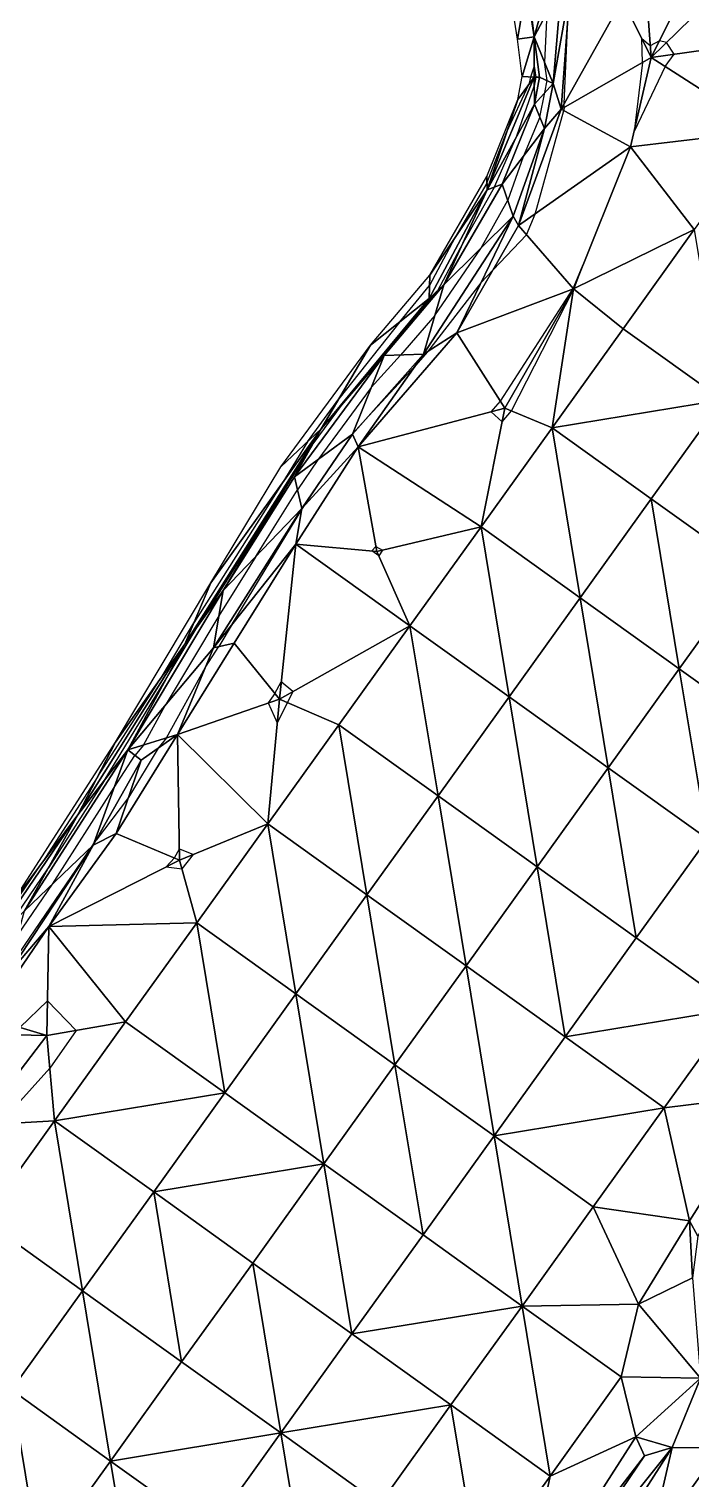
# Model space of a CAD drawing. Extents: x 452550 to 453808, y 451368 to 453069.
# Drawn here: x 452832 to 452886.2, y 452644.5 to 452763.5 of the extents above; entities that cross this region are included whole.
import ezdxf

# ---------------------------------------------------------------- set-up
doc = ezdxf.new("R2010")
doc.units = 0
doc.header["$LTSCALE"] = 0.35
doc.header["$MEASUREMENT"] = 0
doc.linetypes.add('DASHED', pattern=[5442.857143, 3628.571429, -1814.285714])
doc.layers.add('Default', color=42, linetype='Continuous', lineweight=25)
doc.layers.add('FPS_Contours-Minor', color=40, linetype='DASHED', lineweight=25)

msp = doc.modelspace()

# ---------------------------------------------------------------- linework, layer by layer
at = {"layer": 'Default', "color": 8, "linetype": 'Continuous', "lineweight": 25}
for points in [[(452888.27, 452771.8, 14.12), (452882.98, 452761.18, 14.56), (452882.54, 452767.16, 14.2)], [(452888.27, 452771.8, 14.12), (452892.84, 452770.83, 14.12), (452882.98, 452761.18, 14.56)], [(452892.84, 452770.83, 14.12), (452898.18, 452763.29, 14.11), (452882.98, 452761.18, 14.56)], [(452872.02, 452762.68, 13.12), (452871.34, 452767.01, 13.13), (452872.77, 452766.97, 13.13)], [(452873.4, 452762.87, 13.12), (452872.02, 452762.68, 13.12), (452872.77, 452766.97, 13.13)], [(452872.94, 452766.74, 13.5), (452873.4, 452762.87, 13.12), (452872.77, 452766.97, 13.13)], [(452873.4, 452762.87, 13.12), (452872.94, 452766.74, 13.5), (452874.4, 452766.54, 14.03)], [(452873.4, 452762.87, 13.12), (452875.63, 452767.13, 13.96), (452874.94, 452759.04, 13.82)], [(452873.4, 452762.87, 13.12), (452874.4, 452766.54, 14.03), (452875.63, 452767.13, 13.96)], [(452875.63, 452767.13, 13.96), (452876.33, 452766.95, 14.01), (452874.94, 452759.04, 13.82)], [(452875.61, 452756.94, 13.98), (452874.94, 452759.04, 13.82), (452876.33, 452766.95, 14.01)], [(452875.61, 452756.94, 13.98), (452876.33, 452766.95, 14.01), (452880.62, 452765.92, 14.38)], [(452882.98, 452761.18, 14.56), (452880.62, 452765.92, 14.38), (452882.54, 452767.16, 14.2)], [(452880.62, 452765.92, 14.38), (452882.98, 452761.18, 14.56), (452875.61, 452756.94, 13.98)], [(452898.18, 452763.29, 14.11), (452892.35, 452755.16, 14.1), (452882.98, 452761.18, 14.56)], [(452873.4, 452762.87, 13.12), (452872.41, 452759.6, 13.1), (452872.02, 452762.68, 13.12)], [(452873.4, 452762.87, 13.12), (452873.38, 452759.54, 12.96), (452872.41, 452759.6, 13.1)], [(452873.4, 452762.87, 13.12), (452873.82, 452759.55, 13.1), (452873.38, 452759.54, 12.96)], [(452874.94, 452759.04, 13.82), (452873.82, 452759.55, 13.1), (452873.4, 452762.87, 13.12)], [(452882.98, 452761.18, 14.56), (452881.29, 452753.83, 14.49), (452875.61, 452756.94, 13.98)], [(452892.35, 452755.16, 14.1), (452881.29, 452753.83, 14.49), (452882.98, 452761.18, 14.56)], [(452869.53, 452750.31, 12.85), (452872.06, 452757.73, 13.09), (452873.38, 452759.54, 12.96)], [(452873.41, 452757.33, 13.09), (452869.53, 452750.31, 12.85), (452873.38, 452759.54, 12.96)], [(452873.38, 452759.54, 12.96), (452872.06, 452757.73, 13.09), (452872.41, 452759.6, 13.1)], [(452873.82, 452759.55, 13.1), (452873.41, 452757.33, 13.09), (452873.38, 452759.54, 12.96)], [(452874.94, 452759.04, 13.82), (452873.41, 452757.33, 13.09), (452873.82, 452759.55, 13.1)], [(452873.41, 452757.33, 13.09), (452874.94, 452759.04, 13.82), (452874.24, 452755.33, 13.86)], [(452874.94, 452759.04, 13.82), (452875.61, 452756.94, 13.98), (452874.24, 452755.33, 13.86)], [(452869.53, 452750.31, 12.85), (452869.51, 452751.39, 13.15), (452872.06, 452757.73, 13.09)], [(452873.41, 452757.33, 13.09), (452870.78, 452750.78, 13.15), (452869.53, 452750.31, 12.85)], [(452874.24, 452755.33, 13.86), (452870.78, 452750.78, 13.15), (452873.41, 452757.33, 13.09)], [(452872.1, 452747.37, 13.91), (452874.24, 452755.33, 13.86), (452875.61, 452756.94, 13.98)], [(452881.29, 452753.83, 14.49), (452872.1, 452747.37, 13.91), (452875.61, 452756.94, 13.98)], [(452874.24, 452755.33, 13.86), (452871.68, 452748.16, 13.84), (452870.78, 452750.78, 13.15)], [(452874.24, 452755.33, 13.86), (452872.1, 452747.37, 13.91), (452871.68, 452748.16, 13.84)], [(452892.35, 452755.16, 14.1), (452886.52, 452747.04, 14.12), (452881.29, 452753.83, 14.49)], [(452881.29, 452753.83, 14.49), (452876.61, 452742.19, 14.5), (452872.1, 452747.37, 13.91)], [(452886.52, 452747.04, 14.12), (452876.61, 452742.19, 14.5), (452881.29, 452753.83, 14.49)], [(452869.53, 452750.31, 12.85), (452864.84, 452743.31, 13.12), (452869.51, 452751.39, 13.15)], [(452865.99, 452742.5, 13.12), (452864.78, 452741.38, 12.85), (452869.53, 452750.31, 12.85)], [(452864.78, 452741.38, 12.85), (452864.84, 452743.31, 13.12), (452869.53, 452750.31, 12.85)], [(452865.99, 452742.5, 13.12), (452869.53, 452750.31, 12.85), (452870.78, 452750.78, 13.15)], [(452871.68, 452748.16, 13.84), (452865.99, 452742.5, 13.12), (452870.78, 452750.78, 13.15)], [(452865.99, 452742.5, 13.12), (452871.68, 452748.16, 13.84), (452864.32, 452736.81, 13.98)], [(452871.68, 452748.16, 13.84), (452867.04, 452738.56, 14.12), (452864.32, 452736.81, 13.98)], [(452871.68, 452748.16, 13.84), (452872.1, 452747.37, 13.91), (452867.04, 452738.56, 14.12)], [(452876.61, 452742.19, 14.5), (452867.04, 452738.56, 14.12), (452872.1, 452747.37, 13.91)], [(452886.52, 452747.04, 14.12), (452880.69, 452738.91, 14.21), (452876.61, 452742.19, 14.5)], [(452888.82, 452733.08, 14.11), (452880.69, 452738.91, 14.21), (452886.52, 452747.04, 14.12)], [(452864.78, 452741.38, 12.85), (452859.98, 452737.57, 13.15), (452864.84, 452743.31, 13.12)], [(452864.32, 452736.81, 13.98), (452861.08, 452736.7, 13.15), (452865.99, 452742.5, 13.12)], [(452861.08, 452736.7, 13.15), (452864.78, 452741.38, 12.85), (452865.99, 452742.5, 13.12)], [(452876.61, 452742.19, 14.5), (452870.99, 452732.4, 14.54), (452867.04, 452738.56, 14.12)], [(452874.87, 452730.78, 14.26), (452870.99, 452732.4, 14.54), (452876.61, 452742.19, 14.5)], [(452880.69, 452738.91, 14.21), (452874.87, 452730.78, 14.26), (452876.61, 452742.19, 14.5)], [(452855.92, 452730.7, 12.91), (452859.98, 452737.57, 13.15), (452864.78, 452741.38, 12.85)], [(452861.08, 452736.7, 13.15), (452855.92, 452730.7, 12.91), (452864.78, 452741.38, 12.85)], [(452858.95, 452729.23, 14.12), (452864.32, 452736.81, 13.98), (452867.04, 452738.56, 14.12)], [(452870.99, 452732.4, 14.54), (452858.95, 452729.23, 14.12), (452867.04, 452738.56, 14.12)], [(452888.82, 452733.08, 14.11), (452874.87, 452730.78, 14.26), (452880.69, 452738.91, 14.21)], [(452855.92, 452730.7, 12.91), (452852.62, 452727.58, 13.16), (452859.98, 452737.57, 13.15)], [(452853.75, 452726.75, 13.16), (452855.92, 452730.7, 12.91), (452861.08, 452736.7, 13.15)], [(452858.51, 452730.27, 14.01), (452853.75, 452726.75, 13.16), (452861.08, 452736.7, 13.15)], [(452864.32, 452736.81, 13.98), (452858.51, 452730.27, 14.01), (452861.08, 452736.7, 13.15)], [(452864.32, 452736.81, 13.98), (452858.95, 452729.23, 14.12), (452858.51, 452730.27, 14.01)], [(452870.99, 452732.4, 14.54), (452869.04, 452722.66, 14.2), (452858.95, 452729.23, 14.12)], [(452874.87, 452730.78, 14.26), (452869.04, 452722.66, 14.2), (452870.99, 452732.4, 14.54)], [(452882.99, 452724.96, 14.14), (452874.87, 452730.78, 14.26), (452888.82, 452733.08, 14.11)], [(452891.12, 452719.13, 14.15), (452882.99, 452724.96, 14.14), (452888.82, 452733.08, 14.11)], [(452844.76, 452713.02, 12.92), (452846.87, 452718.06, 13.15), (452855.92, 452730.7, 12.91)], [(452847.9, 452717.44, 13.15), (452844.76, 452713.02, 12.92), (452855.92, 452730.7, 12.91)], [(452846.87, 452718.06, 13.15), (452852.62, 452727.58, 13.16), (452855.92, 452730.7, 12.91)], [(452855.92, 452730.7, 12.91), (452853.75, 452726.75, 13.16), (452847.9, 452717.44, 13.15)], [(452853.75, 452726.75, 13.16), (452858.51, 452730.27, 14.01), (452854.34, 452724.15, 13.99)], [(452858.51, 452730.27, 14.01), (452858.95, 452729.23, 14.12), (452854.34, 452724.15, 13.99)], [(452877.16, 452716.83, 14.11), (452869.04, 452722.66, 14.2), (452874.87, 452730.78, 14.26)], [(452882.99, 452724.96, 14.14), (452877.16, 452716.83, 14.11), (452874.87, 452730.78, 14.26)], [(452860.49, 452720.64, 14.52), (452853.86, 452721.22, 14.23), (452858.95, 452729.23, 14.12)], [(452853.86, 452721.22, 14.23), (452854.34, 452724.15, 13.99), (452858.95, 452729.23, 14.12)], [(452869.04, 452722.66, 14.2), (452860.49, 452720.64, 14.52), (452858.95, 452729.23, 14.12)], [(452854.34, 452724.15, 13.99), (452847.9, 452717.44, 13.15), (452853.75, 452726.75, 13.16)], [(452885.29, 452711, 14.15), (452877.16, 452716.83, 14.11), (452882.99, 452724.96, 14.14)], [(452891.12, 452719.13, 14.15), (452885.29, 452711, 14.15), (452882.99, 452724.96, 14.14)], [(452854.34, 452724.15, 13.99), (452853.86, 452721.22, 14.23), (452847.11, 452712.73, 13.93)], [(452847.9, 452717.44, 13.15), (452854.34, 452724.15, 13.99), (452847.11, 452712.73, 13.93)], [(452869.04, 452722.66, 14.2), (452863.21, 452714.53, 14.21), (452860.49, 452720.64, 14.52)], [(452871.34, 452708.7, 14.11), (452863.21, 452714.53, 14.21), (452869.04, 452722.66, 14.2)], [(452877.16, 452716.83, 14.11), (452871.34, 452708.7, 14.11), (452869.04, 452722.66, 14.2)], [(452853.86, 452721.22, 14.23), (452848.79, 452713.11, 14.2), (452847.11, 452712.73, 13.93)], [(452852.5, 452708.52, 14.53), (452848.79, 452713.11, 14.2), (452853.86, 452721.22, 14.23)], [(452863.21, 452714.53, 14.21), (452852.5, 452708.52, 14.53), (452853.86, 452721.22, 14.23)], [(452860.49, 452720.64, 14.52), (452863.21, 452714.53, 14.21), (452853.86, 452721.22, 14.23)], [(452893.42, 452705.17, 14.16), (452885.29, 452711, 14.15), (452891.12, 452719.13, 14.15)], [(452844.76, 452713.02, 12.92), (452839.06, 452704.98, 13.17), (452846.87, 452718.06, 13.15)], [(452840.08, 452704.35, 13.17), (452844.76, 452713.02, 12.92), (452847.9, 452717.44, 13.15)], [(452847.11, 452712.73, 13.93), (452840.08, 452704.35, 13.17), (452847.9, 452717.44, 13.15)], [(452879.46, 452702.88, 14.15), (452871.34, 452708.7, 14.11), (452877.16, 452716.83, 14.11)], [(452885.29, 452711, 14.15), (452879.46, 452702.88, 14.15), (452877.16, 452716.83, 14.11)], [(452863.21, 452714.53, 14.21), (452857.38, 452706.41, 14.29), (452852.5, 452708.52, 14.53)], [(452865.51, 452700.58, 14.12), (452857.38, 452706.41, 14.29), (452863.21, 452714.53, 14.21)], [(452871.34, 452708.7, 14.11), (452865.51, 452700.58, 14.12), (452863.21, 452714.53, 14.21)], [(452852.5, 452708.52, 14.53), (452844.14, 452705.62, 14.23), (452848.79, 452713.11, 14.2)], [(452844.14, 452705.62, 14.23), (452847.11, 452712.73, 13.93), (452848.79, 452713.11, 14.2)], [(452835.99, 452699.01, 12.81), (452839.06, 452704.98, 13.17), (452844.76, 452713.02, 12.92)], [(452840.08, 452704.35, 13.17), (452835.99, 452699.01, 12.81), (452844.76, 452713.02, 12.92)], [(452847.11, 452712.73, 13.93), (452844.14, 452705.62, 14.23), (452840.08, 452704.35, 13.17)], [(452887.59, 452697.05, 14.15), (452879.46, 452702.88, 14.15), (452885.29, 452711, 14.15)], [(452893.42, 452705.17, 14.16), (452887.59, 452697.05, 14.15), (452885.29, 452711, 14.15)], [(452852.5, 452708.52, 14.53), (452851.55, 452698.28, 14.36), (452844.14, 452705.62, 14.23)], [(452857.38, 452706.41, 14.29), (452851.55, 452698.28, 14.36), (452852.5, 452708.52, 14.53)], [(452873.63, 452694.75, 14.15), (452865.51, 452700.58, 14.12), (452871.34, 452708.7, 14.11)], [(452879.46, 452702.88, 14.15), (452873.63, 452694.75, 14.15), (452871.34, 452708.7, 14.11)], [(452859.68, 452692.45, 14.14), (452851.55, 452698.28, 14.36), (452857.38, 452706.41, 14.29)], [(452865.51, 452700.58, 14.12), (452859.68, 452692.45, 14.14), (452857.38, 452706.41, 14.29)], [(452835.99, 452699.01, 12.81), (452830.62, 452691.82, 13.15), (452839.06, 452704.98, 13.17)], [(452844.32, 452695.31, 14.53), (452839.13, 452697.5, 14.2), (452844.14, 452705.62, 14.23)], [(452839.13, 452697.5, 14.2), (452841.17, 452703.51, 13.79), (452844.14, 452705.62, 14.23)], [(452844.14, 452705.62, 14.23), (452841.17, 452703.51, 13.79), (452840.08, 452704.35, 13.17)], [(452851.55, 452698.28, 14.36), (452844.32, 452695.31, 14.53), (452844.14, 452705.62, 14.23)], [(452831.61, 452691.13, 13.15), (452835.99, 452699.01, 12.81), (452840.08, 452704.35, 13.17)], [(452837.24, 452696.54, 14.01), (452831.61, 452691.13, 13.15), (452840.08, 452704.35, 13.17)], [(452840.08, 452704.35, 13.17), (452841.17, 452703.51, 13.79), (452837.24, 452696.54, 14.01)], [(452841.17, 452703.51, 13.79), (452839.13, 452697.5, 14.2), (452837.24, 452696.54, 14.01)], [(452881.76, 452688.92, 14.17), (452873.63, 452694.75, 14.15), (452879.46, 452702.88, 14.15)], [(452887.59, 452697.05, 14.15), (452881.76, 452688.92, 14.17), (452879.46, 452702.88, 14.15)], [(452867.81, 452686.62, 14.15), (452859.68, 452692.45, 14.14), (452865.51, 452700.58, 14.12)], [(452873.63, 452694.75, 14.15), (452867.81, 452686.62, 14.15), (452865.51, 452700.58, 14.12)], [(452828.79, 452688.46, 12.8), (452830.62, 452691.82, 13.15), (452835.99, 452699.01, 12.81)], [(452831.61, 452691.13, 13.15), (452828.79, 452688.46, 12.8), (452835.99, 452699.01, 12.81)], [(452851.55, 452698.28, 14.36), (452845.73, 452690.15, 14.34), (452844.32, 452695.31, 14.53)], [(452853.85, 452684.32, 14.18), (452845.73, 452690.15, 14.34), (452851.55, 452698.28, 14.36)], [(452859.68, 452692.45, 14.14), (452853.85, 452684.32, 14.18), (452851.55, 452698.28, 14.36)], [(452837.24, 452696.54, 14.01), (452833.61, 452689.86, 14.27), (452830.15, 452685.81, 14.11)], [(452831.61, 452691.13, 13.15), (452837.24, 452696.54, 14.01), (452830.15, 452685.81, 14.11)], [(452844.32, 452695.31, 14.53), (452833.61, 452689.86, 14.27), (452839.13, 452697.5, 14.2)], [(452833.61, 452689.86, 14.27), (452837.24, 452696.54, 14.01), (452839.13, 452697.5, 14.2)], [(452889.89, 452683.09, 14.14), (452881.76, 452688.92, 14.17), (452887.59, 452697.05, 14.15)], [(452844.32, 452695.31, 14.53), (452845.73, 452690.15, 14.34), (452833.61, 452689.86, 14.27)], [(452875.93, 452680.8, 14.18), (452867.81, 452686.62, 14.15), (452873.63, 452694.75, 14.15)], [(452881.76, 452688.92, 14.17), (452875.93, 452680.8, 14.18), (452873.63, 452694.75, 14.15)], [(452861.98, 452678.5, 14.18), (452853.85, 452684.32, 14.18), (452859.68, 452692.45, 14.14)], [(452867.81, 452686.62, 14.15), (452861.98, 452678.5, 14.18), (452859.68, 452692.45, 14.14)], [(452833.43, 452680.92, 14.61), (452828.48, 452682.38, 14.37), (452833.61, 452689.86, 14.27)], [(452828.48, 452682.38, 14.37), (452830.15, 452685.81, 14.11), (452833.61, 452689.86, 14.27)], [(452839.9, 452682.03, 14.32), (452833.43, 452680.92, 14.61), (452833.61, 452689.86, 14.27)], [(452845.73, 452690.15, 14.34), (452839.9, 452682.03, 14.32), (452833.61, 452689.86, 14.27)], [(452848.02, 452676.2, 14.2), (452839.9, 452682.03, 14.32), (452845.73, 452690.15, 14.34)], [(452853.85, 452684.32, 14.18), (452848.02, 452676.2, 14.2), (452845.73, 452690.15, 14.34)], [(452889.89, 452683.09, 14.14), (452875.93, 452680.8, 14.18), (452881.76, 452688.92, 14.17)], [(452870.1, 452672.67, 14.18), (452861.98, 452678.5, 14.18), (452867.81, 452686.62, 14.15)], [(452875.93, 452680.8, 14.18), (452870.1, 452672.67, 14.18), (452867.81, 452686.62, 14.15)], [(452856.15, 452670.37, 14.21), (452848.02, 452676.2, 14.2), (452853.85, 452684.32, 14.18)], [(452861.98, 452678.5, 14.18), (452856.15, 452670.37, 14.21), (452853.85, 452684.32, 14.18)], [(452828.48, 452682.38, 14.37), (452833.43, 452680.92, 14.61), (452828.25, 452681.03, 14.41)], [(452884.06, 452674.97, 14.18), (452875.93, 452680.8, 14.18), (452889.89, 452683.09, 14.14)], [(452884.06, 452674.97, 14.18), (452889.89, 452683.09, 14.14), (452892.68, 452676.03, 14.17)], [(452833.43, 452680.92, 14.61), (452827.82, 452673.55, 14.57), (452828.25, 452681.03, 14.41)], [(452833.43, 452680.92, 14.61), (452834.07, 452673.9, 14.33), (452827.82, 452673.55, 14.57)], [(452839.9, 452682.03, 14.32), (452834.07, 452673.9, 14.33), (452833.43, 452680.92, 14.61)], [(452848.02, 452676.2, 14.2), (452834.07, 452673.9, 14.33), (452839.9, 452682.03, 14.32)], [(452884.06, 452674.97, 14.18), (452870.1, 452672.67, 14.18), (452875.93, 452680.8, 14.18)], [(452864.28, 452664.54, 14.2), (452856.15, 452670.37, 14.21), (452861.98, 452678.5, 14.18)], [(452870.1, 452672.67, 14.18), (452864.28, 452664.54, 14.2), (452861.98, 452678.5, 14.18)], [(452842.2, 452668.07, 14.2), (452834.07, 452673.9, 14.33), (452848.02, 452676.2, 14.2)], [(452856.15, 452670.37, 14.21), (452842.2, 452668.07, 14.2), (452848.02, 452676.2, 14.2)], [(452878.23, 452666.84, 14.18), (452870.1, 452672.67, 14.18), (452884.06, 452674.97, 14.18)], [(452878.23, 452666.84, 14.18), (452884.06, 452674.97, 14.18), (452886.14, 452665.7, 14.17)], [(452886.14, 452665.7, 14.17), (452884.06, 452674.97, 14.18), (452892.68, 452676.03, 14.17)], [(452886.82, 452664.43, 14.21), (452886.14, 452665.7, 14.17), (452892.68, 452676.03, 14.17)], [(452834.07, 452673.9, 14.33), (452828.24, 452665.77, 14.32), (452827.82, 452673.55, 14.57)], [(452836.37, 452659.95, 14.23), (452828.24, 452665.77, 14.32), (452834.07, 452673.9, 14.33)], [(452842.2, 452668.07, 14.2), (452836.37, 452659.95, 14.23), (452834.07, 452673.9, 14.33)], [(452872.4, 452658.71, 14.21), (452864.28, 452664.54, 14.2), (452870.1, 452672.67, 14.18)], [(452878.23, 452666.84, 14.18), (452872.4, 452658.71, 14.21), (452870.1, 452672.67, 14.18)], [(452850.32, 452662.24, 14.22), (452842.2, 452668.07, 14.2), (452856.15, 452670.37, 14.21)], [(452858.45, 452656.42, 14.21), (452850.32, 452662.24, 14.22), (452856.15, 452670.37, 14.21)], [(452864.28, 452664.54, 14.2), (452858.45, 452656.42, 14.21), (452856.15, 452670.37, 14.21)], [(452844.49, 452654.12, 14.21), (452836.37, 452659.95, 14.23), (452842.2, 452668.07, 14.2)], [(452850.32, 452662.24, 14.22), (452844.49, 452654.12, 14.21), (452842.2, 452668.07, 14.2)], [(452881.94, 452658.87, 14.11), (452872.4, 452658.71, 14.21), (452878.23, 452666.84, 14.18)], [(452878.23, 452666.84, 14.18), (452886.14, 452665.7, 14.17), (452881.94, 452658.87, 14.11)], [(452836.37, 452659.95, 14.23), (452830.54, 452651.82, 14.23), (452828.24, 452665.77, 14.32)], [(452886.14, 452665.7, 14.17), (452886.36, 452661.01, 14.13), (452881.94, 452658.87, 14.11)], [(452886.14, 452665.7, 14.17), (452886.82, 452664.43, 14.21), (452886.36, 452661.01, 14.13)], [(452872.4, 452658.71, 14.21), (452858.45, 452656.42, 14.21), (452864.28, 452664.54, 14.2)], [(452852.62, 452648.29, 14.23), (452844.49, 452654.12, 14.21), (452850.32, 452662.24, 14.22)], [(452858.45, 452656.42, 14.21), (452852.62, 452648.29, 14.23), (452850.32, 452662.24, 14.22)], [(452886.36, 452661.01, 14.13), (452887.04, 452652.78, 14.18), (452881.94, 452658.87, 14.11)], [(452838.67, 452645.99, 14.21), (452830.54, 452651.82, 14.23), (452836.37, 452659.95, 14.23)], [(452844.49, 452654.12, 14.21), (452838.67, 452645.99, 14.21), (452836.37, 452659.95, 14.23)], [(452866.57, 452650.59, 14.21), (452858.45, 452656.42, 14.21), (452872.4, 452658.71, 14.21)], [(452874.7, 452644.76, 14.19), (452866.57, 452650.59, 14.21), (452872.4, 452658.71, 14.21)], [(452880.53, 452652.89, 14.19), (452872.4, 452658.71, 14.21), (452881.94, 452658.87, 14.11)], [(452880.53, 452652.89, 14.19), (452874.7, 452644.76, 14.19), (452872.4, 452658.71, 14.21)], [(452887.04, 452652.78, 14.18), (452880.53, 452652.89, 14.19), (452881.94, 452658.87, 14.11)], [(452866.57, 452650.59, 14.21), (452852.62, 452648.29, 14.23), (452858.45, 452656.42, 14.21)], [(452852.62, 452648.29, 14.23), (452838.67, 452645.99, 14.21), (452844.49, 452654.12, 14.21)], [(452874.7, 452644.76, 14.19), (452880.53, 452652.89, 14.19), (452881.72, 452647.98, 14.32)], [(452881.72, 452647.98, 14.32), (452880.53, 452652.89, 14.19), (452887.04, 452652.78, 14.18)], [(452884.7, 452647.1, 14.17), (452881.72, 452647.98, 14.32), (452887.04, 452652.78, 14.18)], [(452888.66, 452647.06, 14.19), (452884.7, 452647.1, 14.17), (452887.04, 452652.78, 14.18)], [(452832.84, 452637.87, 14.27), (452824.71, 452643.69, 14.27), (452830.54, 452651.82, 14.23)], [(452838.67, 452645.99, 14.21), (452832.84, 452637.87, 14.27), (452830.54, 452651.82, 14.23)], [(452860.75, 452642.46, 14.21), (452852.62, 452648.29, 14.23), (452866.57, 452650.59, 14.21)], [(452868.87, 452636.63, 14.24), (452860.75, 452642.46, 14.21), (452866.57, 452650.59, 14.21)], [(452874.7, 452644.76, 14.19), (452868.87, 452636.63, 14.24), (452866.57, 452650.59, 14.21)], [(452846.79, 452640.16, 14.23), (452838.67, 452645.99, 14.21), (452852.62, 452648.29, 14.23)], [(452854.92, 452634.34, 14.22), (452846.79, 452640.16, 14.23), (452852.62, 452648.29, 14.23)], [(452860.75, 452642.46, 14.21), (452854.92, 452634.34, 14.22), (452852.62, 452648.29, 14.23)], [(452874.7, 452644.76, 14.19), (452881.72, 452647.98, 14.32), (452872.24, 452633.16, 14.26)], [(452881.72, 452647.98, 14.32), (452882.45, 452646.41, 14.03), (452872.24, 452633.16, 14.26)], [(452884.7, 452647.1, 14.17), (452882.45, 452646.41, 14.03), (452881.72, 452647.98, 14.32)], [(452872.19, 452627.52, 14.19), (452873.05, 452632.55, 14.12), (452884.7, 452647.1, 14.17)], [(452882.83, 452638.93, 14.21), (452872.19, 452627.52, 14.19), (452884.7, 452647.1, 14.17)], [(452882.45, 452646.41, 14.03), (452873.05, 452632.55, 14.12), (452872.24, 452633.16, 14.26)], [(452873.05, 452632.55, 14.12), (452882.45, 452646.41, 14.03), (452884.7, 452647.1, 14.17)], [(452888.66, 452647.06, 14.19), (452882.83, 452638.93, 14.21), (452884.7, 452647.1, 14.17)], [(452890.95, 452633.1, 14.2), (452882.83, 452638.93, 14.21), (452888.66, 452647.06, 14.19)], [(452840.96, 452632.04, 14.24), (452832.84, 452637.87, 14.27), (452838.67, 452645.99, 14.21)], [(452846.79, 452640.16, 14.23), (452840.96, 452632.04, 14.24), (452838.67, 452645.99, 14.21)], [(452868.87, 452636.63, 14.24), (452874.7, 452644.76, 14.19), (452872.24, 452633.16, 14.26)]]:
    msp.add_3dface(points, dxfattribs=at)
at = {"layer": 'FPS_Contours-Minor', "color": 12, "linetype": 'Continuous', "lineweight": 25}
for p, q in [((452874.42, 452764.81, 13.5), (452874.24, 452760.79, 13.5)), ((452875.85, 452757.36, 14), (452876.18, 452764.86, 14)), ((452882.91, 452762.12, 14.5), (452882.22, 452762.7, 14.5)), ((452882.27, 452760.77, 14.5), (452882.22, 452762.7, 14.5)), ((452883.66, 452762.53, 14.5), (452882.91, 452762.12, 14.5)), ((452884.23, 452762.41, 14.5), (452883.66, 452762.53, 14.5)), ((452884.86, 452761.44, 14.5), (452884.23, 452762.41, 14.5)), ((452874.45, 452759.27, 13.5), (452874.24, 452760.79, 13.5)), ((452882.27, 452760.77, 14.5), (452881.58, 452755.09, 14.5)), ((452884.13, 452760.44, 14.5), (452884.86, 452761.44, 14.5)), ((452873.08, 452759.56, 13), (452872.95, 452758.94, 13)), ((452873.39, 452760.46, 13), (452873.08, 452759.56, 13)), ((452873.39, 452760.46, 13), (452873.52, 452759.55, 13)), ((452873.52, 452759.55, 13), (452873.39, 452758.81, 13)), ((452884.13, 452760.44, 14.5), (452881.58, 452755.09, 14.5)), ((452871.13, 452755, 13), (452872.95, 452758.94, 13)), ((452871.98, 452754.75, 13), (452873.39, 452758.81, 13)), ((452873.85, 452756.26, 13.5), (452874.27, 452758.29, 13.5)), ((452874.27, 452758.29, 13.5), (452874.45, 452759.27, 13.5)), ((452875.85, 452757.08, 14), (452875.82, 452756.82, 14)), ((452875.85, 452757.08, 14), (452875.85, 452757.36, 14)), ((452873.85, 452756.26, 13.5), (452872.48, 452753.02, 13.5)), ((452873.47, 452748.32, 14), (452875.82, 452756.82, 14)), ((452869.52, 452750.85, 13), (452871.13, 452755, 13)), ((452870.15, 452750.55, 13), (452871.98, 452754.75, 13)), ((452872.48, 452753.02, 13.5), (452871.23, 452749.45, 13.5)), ((452869.52, 452750.85, 13), (452866.89, 452746.37, 13)), ((452870.15, 452750.55, 13), (452867.54, 452745.92, 13)), ((452869.01, 452745.5, 13.5), (452871.23, 452749.45, 13.5)), ((452872.76, 452746.62, 14), (452873.47, 452748.32, 14)), ((452866.89, 452746.37, 13), (452864.81, 452742.46, 13)), ((452872.76, 452746.62, 14), (452870.02, 452743.75, 14)), ((452865.25, 452739.99, 13.5), (452869.01, 452745.5, 13.5)), ((452867.54, 452745.92, 13), (452865.46, 452742.01, 13)), ((452876.59, 452742.21, 14.5), (452877.41, 452744.17, 14.5)), ((452876.67, 452742.22, 14.5), (452877.41, 452744.17, 14.5)), ((452869.03, 452742.68, 14), (452870.02, 452743.75, 14)), ((452862.39, 452739.48, 13), (452864.81, 452742.46, 13)), ((452862.94, 452739.05, 13), (452865.46, 452742.01, 13)), ((452869.03, 452742.68, 14), (452864.65, 452737.02, 14)), ((452870.62, 452732.97, 14.5), (452876.55, 452742.16, 14.5)), ((452871.53, 452732.17, 14.5), (452876.59, 452742.08, 14.5)), ((452876.59, 452742.21, 14.5), (452876.55, 452742.16, 14.5)), ((452876.64, 452742.16, 14.5), (452876.59, 452742.08, 14.5)), ((452876.67, 452742.22, 14.5), (452876.64, 452742.16, 14.5)), ((452862.39, 452739.48, 13), (452857.37, 452733.15, 13)), ((452865.25, 452739.99, 13.5), (452862.44, 452736.74, 13.5)), ((452862.94, 452739.05, 13), (452857.76, 452732.84, 13)), ((452864.65, 452737.02, 14), (452863.66, 452735.88, 14)), ((452863.66, 452735.88, 14), (452859.83, 452731.75, 14)), ((452860.04, 452734.08, 13.5), (452862.44, 452736.74, 13.5)), ((452860.04, 452734.08, 13.5), (452855.65, 452728.15, 13.5)), ((452854.8, 452729.64, 13), (452857.37, 452733.15, 13)), ((452855.18, 452729.36, 13), (452857.76, 452732.84, 13)), ((452869.87, 452732.1, 14.5), (452870.62, 452732.97, 14.5)), ((452869.87, 452732.1, 14.5), (452870.76, 452731.28, 14.5)), ((452870.76, 452731.28, 14.5), (452871.53, 452732.17, 14.5)), ((452858.52, 452730.3, 14), (452859.83, 452731.75, 14)), ((452858.48, 452730.25, 14), (452856.61, 452727.49, 14)), ((452858.52, 452730.3, 14), (452858.48, 452730.25, 14)), ((452854.8, 452729.64, 13), (452852.69, 452726.19, 13)), ((452855.18, 452729.36, 13), (452853.05, 452725.97, 13)), ((452855.65, 452728.15, 13.5), (452853.99, 452725.7, 13.5)), ((452854.55, 452724.39, 14), (452856.61, 452727.49, 14)), ((452852.69, 452726.19, 13), (452845.49, 452714.77, 13)), ((452853.05, 452725.97, 13), (452845.85, 452714.55, 13)), ((452850.56, 452720.21, 13.5), (452853.99, 452725.7, 13.5)), ((452848.64, 452714.66, 14), (452854.33, 452724.07, 14)), ((452854.33, 452724.07, 14), (452854.55, 452724.39, 14)), ((452850.56, 452720.21, 13.5), (452847.55, 452715.34, 13.5)), ((452860.42, 452721.03, 14.5), (452860.07, 452720.67, 14.5)), ((452860.65, 452720.28, 14.5), (452860.07, 452720.67, 14.5)), ((452860.42, 452721.03, 14.5), (452860.97, 452720.75, 14.5)), ((452860.97, 452720.75, 14.5), (452860.65, 452720.28, 14.5)), ((452842.89, 452710.39, 13), (452845.49, 452714.77, 13)), ((452847.55, 452715.34, 13.5), (452843.14, 452708, 13.5)), ((452843.22, 452710.18, 13), (452845.85, 452714.55, 13)), ((452848.64, 452714.66, 14), (452847.54, 452712.83, 14)), ((452846.44, 452711.14, 14), (452847.54, 452712.83, 14)), ((452843.24, 452705.34, 14), (452846.44, 452711.14, 14)), ((452837.61, 452702.16, 13), (452842.89, 452710.39, 13)), ((452838.14, 452701.82, 13), (452843.22, 452710.18, 13)), ((452852.14, 452708.98, 14.5), (452852.65, 452709.92, 14.5)), ((452853.61, 452709.14, 14.5), (452852.65, 452709.92, 14.5)), ((452852.14, 452708.98, 14.5), (452851.57, 452708.2, 14.5)), ((452853.61, 452709.14, 14.5), (452853.18, 452708.23, 14.5)), ((452841.35, 452704.74, 13.5), (452843.14, 452708, 13.5)), ((452851.57, 452708.2, 14.5), (452852.32, 452706.58, 14.5)), ((452853.18, 452708.23, 14.5), (452852.32, 452706.58, 14.5)), ((452841.35, 452704.74, 13.5), (452840.66, 452703.9, 13.5)), ((452843.24, 452705.34, 14), (452842.56, 452704.5, 14)), ((452838.96, 452701.27, 13.5), (452840.66, 452703.9, 13.5)), ((452842.56, 452704.5, 14), (452840.13, 452700.45, 14)), ((452837.61, 452702.16, 13), (452833.03, 452695.04, 13)), ((452838.14, 452701.82, 13), (452833.57, 452694.66, 13)), ((452833.9, 452693.33, 13.5), (452838.96, 452701.27, 13.5)), ((452840.13, 452700.45, 14), (452837.48, 452696.95, 14)), ((452830.32, 452686.41, 14), (452837.16, 452696.46, 14)), ((452837.16, 452696.46, 14), (452837.29, 452696.66, 14)), ((452837.29, 452696.66, 14), (452837.48, 452696.95, 14)), ((452843.91, 452695.49, 14.5), (452843.23, 452694.75, 14.5)), ((452843.91, 452695.49, 14.5), (452844.31, 452696.24, 14.5)), ((452844.31, 452696.24, 14.5), (452845.45, 452695.77, 14.5)), ((452844.52, 452694.58, 14.5), (452845.45, 452695.77, 14.5)), ((452829.83, 452690.36, 13), (452833.03, 452695.04, 13)), ((452830.39, 452689.98, 13), (452833.57, 452694.66, 13)), ((452843.23, 452694.75, 14.5), (452844.52, 452694.58, 14.5)), ((452831.08, 452689.19, 13.5), (452833.9, 452693.33, 13.5)), ((452833.49, 452683.75, 14.5), (452831.21, 452681.57, 14.5)), ((452833.49, 452683.75, 14.5), (452835.84, 452681.33, 14.5)), ((452835.84, 452681.33, 14.5), (452833.68, 452678.23, 14.5)), ((452833.68, 452678.23, 14.5), (452829.55, 452673.65, 14.5))]:
    msp.add_line(p, q, dxfattribs=at)

doc.saveas('drawing.dxf')
